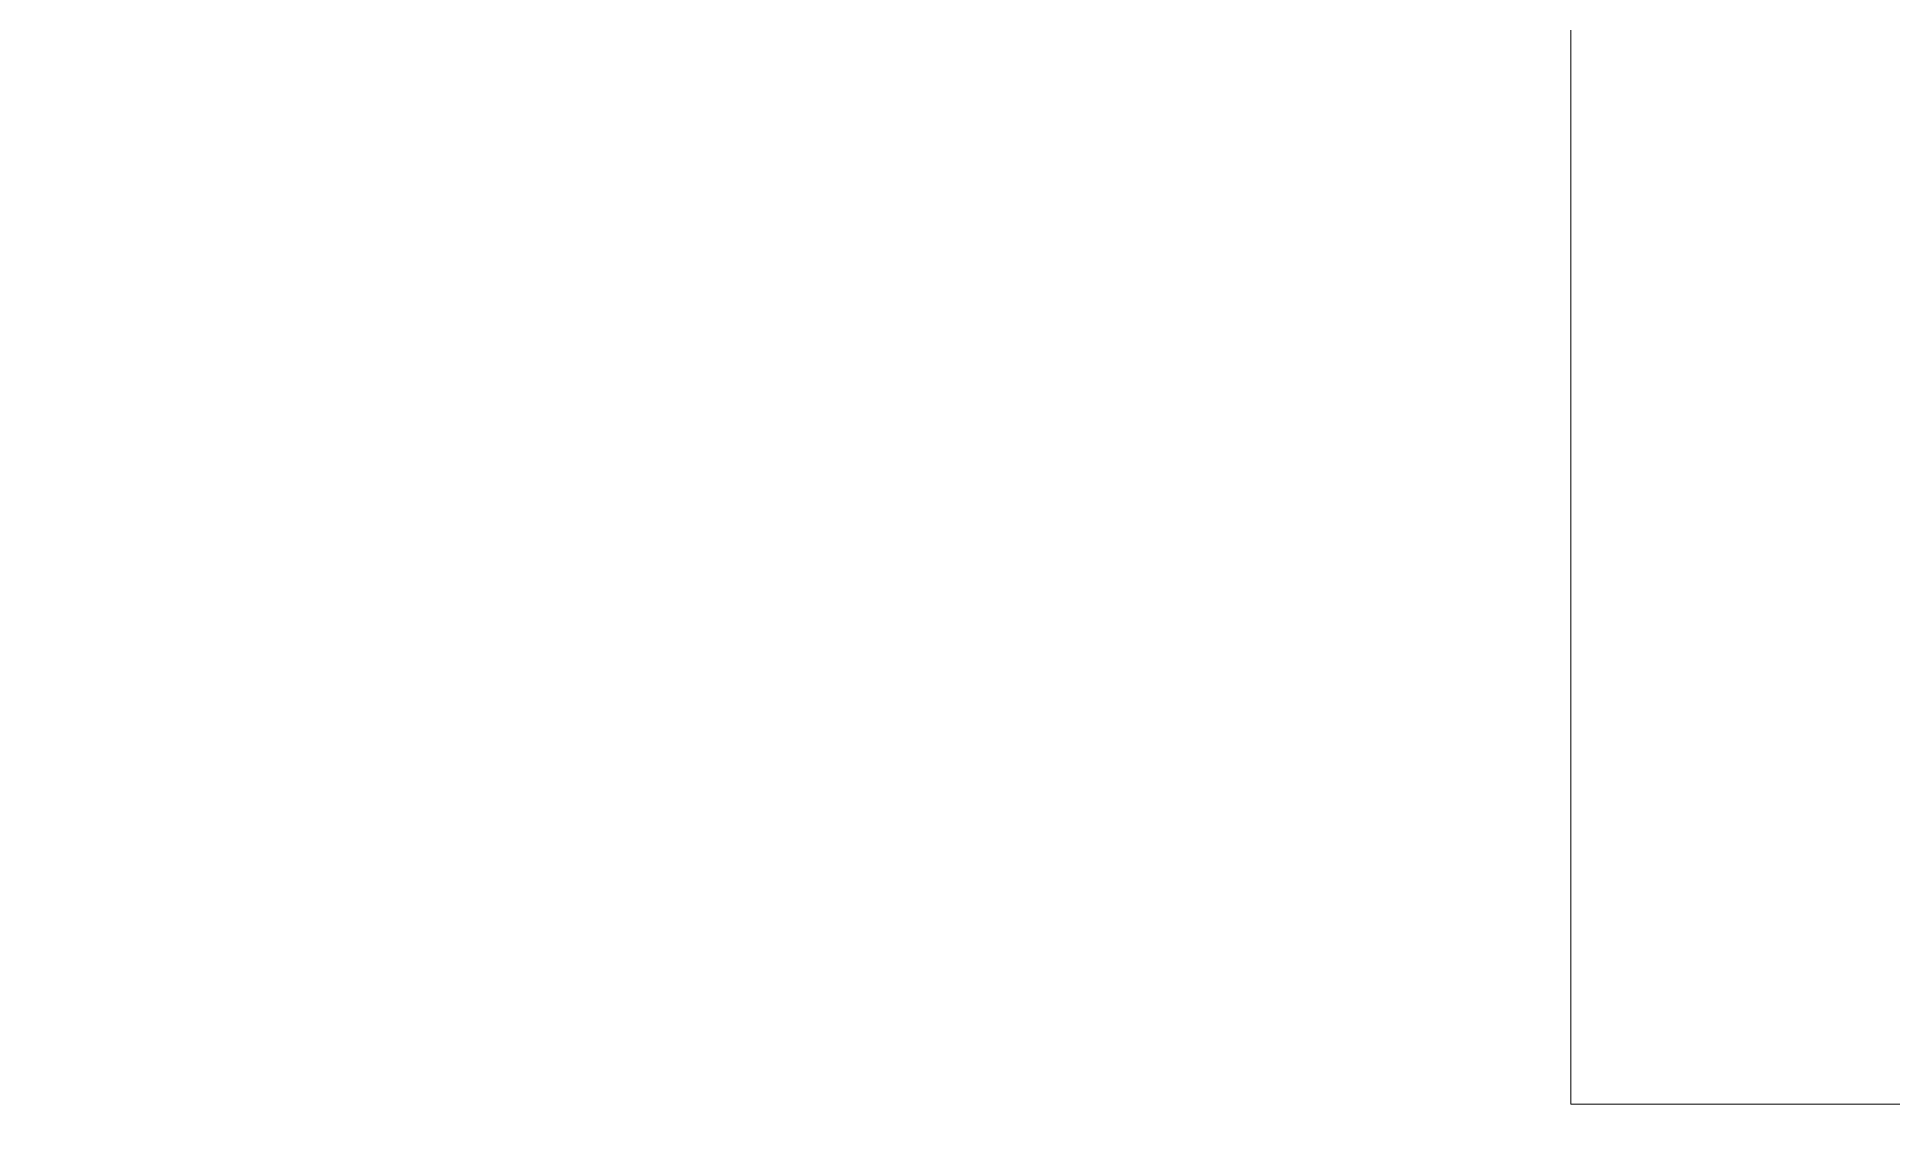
# Model space of a CAD drawing. Header units: inches. Extents: x -3368894 to 5148796, y 84 to 10864301.
# Drawn here: x 503340.3 to 503456.2, y 4346216.9 to 4346284.8 of the extents above; entities that cross this region are included whole.
import ezdxf

# ---------------------------------------------------------------- set-up
doc = ezdxf.new("R2010")
doc.units = ezdxf.units.IN
doc.header["$MEASUREMENT"] = 0
doc.layers.add('cm_struttura', color=250, linetype='Continuous', lineweight=9)

msp = doc.modelspace()

# ---------------------------------------------------------------- linework, layer by layer
at = {"layer": 'cm_struttura'}
msp.add_lwpolyline([(503436.088, 4346401.157), (503560.984, 4346401.157), (503560.984, 4346218.174), (503436.088, 4346218.174)], close=True, dxfattribs=at)

doc.saveas('drawing.dxf')
